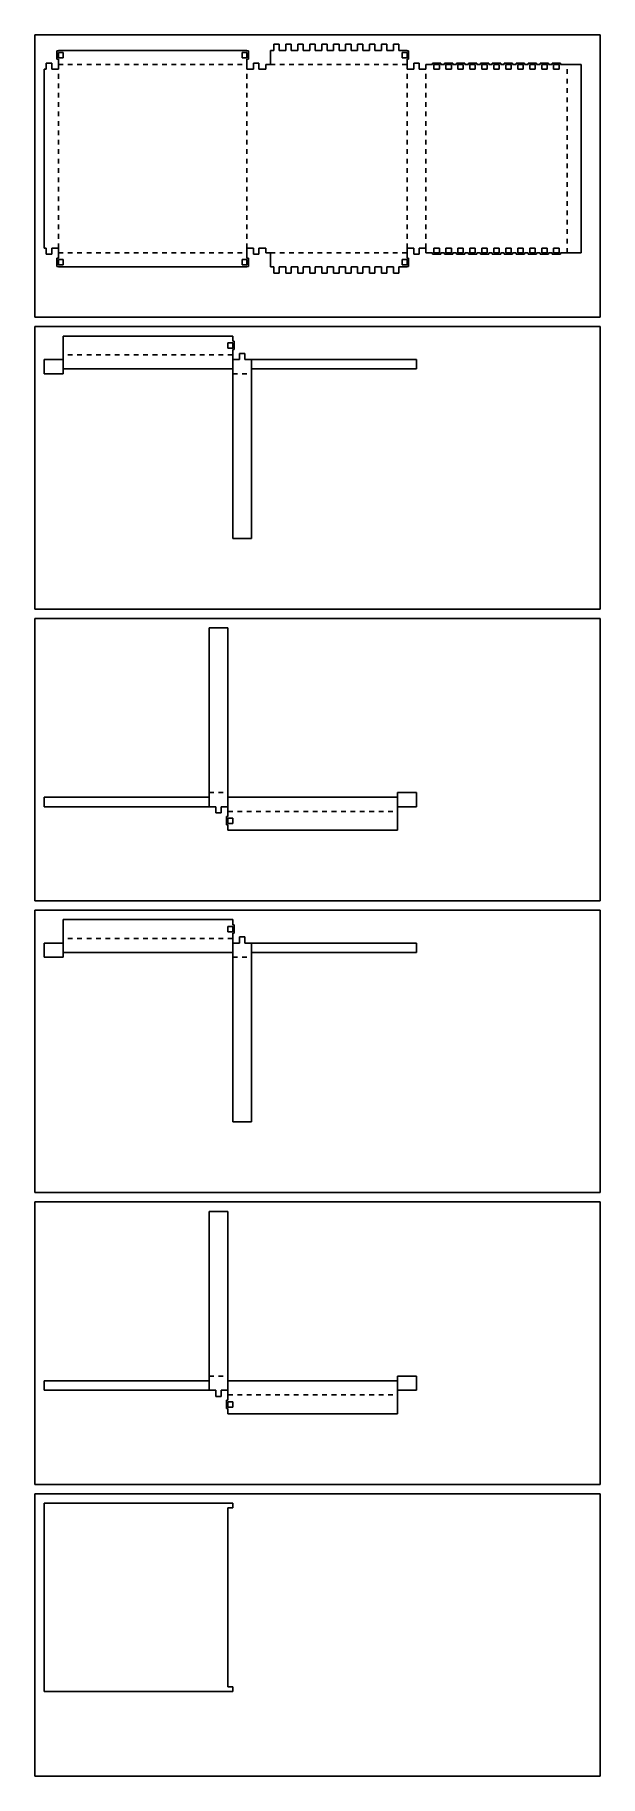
# Model space of a CAD drawing. Header units: metres. Extents: x 0 to 600, y -1550 to 300.
import ezdxf

# ---------------------------------------------------------------- set-up
doc = ezdxf.new("R2010")
doc.units = ezdxf.units.M

msp = doc.modelspace()

# ---------------------------------------------------------------- linework, layer by layer
at = {"layer": '1'}
for p, q in [((23.4125, 273.9675), (23.4125, 282.8575)), ((23.4125, 282.8575), (25, 282.8575)), ((25, 282.8575), (25, 283.4125)), ((25, 283.4125), (225, 283.4125)), ((25, 275.555), (25, 281.27)), ((25, 281.27), (30, 281.27)), ((30, 281.27), (30, 275.555)), ((220, 275.555), (220, 281.27)), ((220, 281.27), (225, 281.27)), ((225, 283.4125), (225, 282.8575)), ((225, 282.8575), (226.5875, 282.8575)), ((225, 281.27), (225, 275.555)), ((226.5875, 282.8575), (226.5875, 273.9675)), ((250, 268.4125), (250, 283.4125)), ((250, 283.4125), (253.6425, 283.4125)), ((253.6425, 283.4125), (253.6425, 290)), ((253.6425, 290), (259.3575, 290)), ((259.3575, 290), (259.3575, 283.4125)), ((259.3575, 283.4125), (266.3425, 283.4125)), ((266.3425, 283.4125), (266.3425, 290)), ((266.3425, 290), (272.0575, 290)), ((272.0575, 290), (272.0575, 283.4125)), ((272.0575, 283.4125), (279.0425, 283.4125)), ((279.0425, 283.4125), (279.0425, 290)), ((279.0425, 290), (284.7575, 290)), ((284.7575, 290), (284.7575, 283.4125)), ((284.7575, 283.4125), (291.7425, 283.4125)), ((291.7425, 283.4125), (291.7425, 290)), ((291.7425, 290), (297.4575, 290)), ((297.4575, 290), (297.4575, 283.4125)), ((297.4575, 283.4125), (304.4425, 283.4125)), ((304.4425, 283.4125), (304.4425, 290)), ((304.4425, 290), (310.1575, 290)), ((310.1575, 290), (310.1575, 283.4125)), ((310.1575, 283.4125), (317.1425, 283.4125)), ((317.1425, 283.4125), (317.1425, 290)), ((317.1425, 290), (322.8575, 290)), ((322.8575, 290), (322.8575, 283.4125)), ((322.8575, 283.4125), (329.8425, 283.4125)), ((329.8425, 283.4125), (329.8425, 290)), ((329.8425, 290), (335.5575, 290)), ((335.5575, 290), (335.5575, 283.4125)), ((335.5575, 283.4125), (342.5425, 283.4125)), ((342.5425, 283.4125), (342.5425, 290)), ((342.5425, 290), (348.2575, 290)), ((348.2575, 290), (348.2575, 283.4125)), ((348.2575, 283.4125), (355.2425, 283.4125)), ((355.2425, 283.4125), (355.2425, 290)), ((355.2425, 290), (360.9575, 290)), ((360.9575, 290), (360.9575, 283.4125)), ((360.9575, 283.4125), (367.9425, 283.4125)), ((367.9425, 283.4125), (367.9425, 290)), ((367.9425, 290), (373.6575, 290)), ((373.6575, 290), (373.6575, 283.4125)), ((373.6575, 283.4125), (380.6425, 283.4125)), ((380.6425, 283.4125), (380.6425, 290)), ((380.6425, 290), (386.3575, 290)), ((386.3575, 290), (386.3575, 283.4125)), ((386.3575, 283.4125), (395, 283.4125)), ((390, 275.555), (390, 281.27)), ((390, 281.27), (395, 281.27)), ((395, 283.4125), (395, 282.8575)), ((395, 282.8575), (396.5875, 282.8575)), ((395, 281.27), (395, 275.555)), ((396.5875, 282.8575), (396.5875, 273.9675)), ((10, 73.4125), (10, 263.4125)), ((10, 263.4125), (12.1425, 263.4125)), ((12.1425, 263.4125), (12.1425, 270)), ((12.1425, 270), (17.8575, 270)), ((17.8575, 270), (17.8575, 263.4125)), ((17.8575, 263.4125), (25, 263.4125)), ((25, 273.9675), (23.4125, 273.9675)), ((30, 275.555), (25, 275.555)), ((25, 263.4125), (25, 273.9675)), ((225, 275.555), (220, 275.555)), ((226.5875, 273.9675), (225, 273.9675)), ((225, 273.9675), (225, 263.4125)), ((225, 263.4125), (232.1425, 263.4125)), ((232.1425, 263.4125), (232.1425, 270)), ((232.1425, 270), (237.8575, 270)), ((237.8575, 270), (237.8575, 263.4125)), ((237.8575, 263.4125), (245, 263.4125)), ((245, 263.4125), (245, 268.4125)), ((245, 268.4125), (250, 268.4125)), ((395, 275.555), (390, 275.555)), ((396.5875, 273.9675), (395, 273.9675)), ((395, 273.9675), (395, 263.4125)), ((395, 263.4125), (402.1425, 263.4125)), ((402.1425, 263.4125), (402.1425, 270)), ((402.1425, 270), (407.8575, 270)), ((407.8575, 270), (407.8575, 263.4125)), ((407.8575, 263.4125), (415, 263.4125)), ((415, 263.4125), (415, 268.4125)), ((415, 268.4125), (422.055, 268.4125)), ((422.055, 268.4125), (422.055, 270)), ((422.055, 270), (430.945, 270)), ((423.6425, 268.4125), (429.3575, 268.4125)), ((423.6425, 263.4125), (423.6425, 268.4125)), ((429.3575, 263.4125), (423.6425, 263.4125)), ((429.3575, 268.4125), (429.3575, 263.4125)), ((430.945, 270), (430.945, 268.4125)), ((430.945, 268.4125), (434.755, 268.4125)), ((434.755, 268.4125), (434.755, 270)), ((434.755, 270), (443.645, 270)), ((436.3425, 268.4125), (442.0575, 268.4125)), ((436.3425, 263.4125), (436.3425, 268.4125)), ((442.0575, 263.4125), (436.3425, 263.4125)), ((442.0575, 268.4125), (442.0575, 263.4125)), ((443.645, 270), (443.645, 268.4125)), ((443.645, 268.4125), (447.455, 268.4125)), ((447.455, 268.4125), (447.455, 270)), ((447.455, 270), (456.345, 270)), ((449.0425, 268.4125), (454.7575, 268.4125)), ((449.0425, 263.4125), (449.0425, 268.4125)), ((454.7575, 263.4125), (449.0425, 263.4125)), ((454.7575, 268.4125), (454.7575, 263.4125)), ((456.345, 270), (456.345, 268.4125)), ((456.345, 268.4125), (460.155, 268.4125)), ((460.155, 268.4125), (460.155, 270)), ((460.155, 270), (469.045, 270)), ((461.7425, 268.4125), (467.4575, 268.4125)), ((461.7425, 263.4125), (461.7425, 268.4125)), ((467.4575, 263.4125), (461.7425, 263.4125)), ((467.4575, 268.4125), (467.4575, 263.4125)), ((469.045, 270), (469.045, 268.4125)), ((469.045, 268.4125), (472.855, 268.4125)), ((472.855, 268.4125), (472.855, 270)), ((472.855, 270), (481.745, 270)), ((474.4425, 268.4125), (480.1575, 268.4125)), ((474.4425, 263.4125), (474.4425, 268.4125)), ((480.1575, 263.4125), (474.4425, 263.4125)), ((480.1575, 268.4125), (480.1575, 263.4125)), ((481.745, 270), (481.745, 268.4125)), ((481.745, 268.4125), (485.555, 268.4125)), ((485.555, 268.4125), (485.555, 270)), ((485.555, 270), (494.445, 270)), ((487.1425, 268.4125), (492.8575, 268.4125)), ((487.1425, 263.4125), (487.1425, 268.4125)), ((492.8575, 263.4125), (487.1425, 263.4125)), ((492.8575, 268.4125), (492.8575, 263.4125)), ((494.445, 270), (494.445, 268.4125)), ((494.445, 268.4125), (498.255, 268.4125)), ((498.255, 268.4125), (498.255, 270)), ((498.255, 270), (507.145, 270)), ((499.8425, 268.4125), (505.5575, 268.4125)), ((499.8425, 263.4125), (499.8425, 268.4125)), ((505.5575, 263.4125), (499.8425, 263.4125)), ((505.5575, 268.4125), (505.5575, 263.4125)), ((507.145, 270), (507.145, 268.4125)), ((507.145, 268.4125), (510.955, 268.4125)), ((510.955, 268.4125), (510.955, 270)), ((510.955, 270), (519.845, 270)), ((512.5425, 268.4125), (518.2575, 268.4125)), ((512.5425, 263.4125), (512.5425, 268.4125)), ((518.2575, 263.4125), (512.5425, 263.4125)), ((518.2575, 268.4125), (518.2575, 263.4125)), ((519.845, 270), (519.845, 268.4125)), ((519.845, 268.4125), (523.655, 268.4125)), ((523.655, 268.4125), (523.655, 270)), ((523.655, 270), (532.545, 270)), ((525.2425, 268.4125), (530.9575, 268.4125)), ((525.2425, 263.4125), (525.2425, 268.4125)), ((530.9575, 263.4125), (525.2425, 263.4125)), ((530.9575, 268.4125), (530.9575, 263.4125)), ((532.545, 270), (532.545, 268.4125)), ((532.545, 268.4125), (536.355, 268.4125)), ((536.355, 268.4125), (536.355, 270)), ((536.355, 270), (545.245, 270)), ((537.9425, 268.4125), (543.6575, 268.4125)), ((537.9425, 263.4125), (537.9425, 268.4125)), ((543.6575, 263.4125), (537.9425, 263.4125)), ((543.6575, 268.4125), (543.6575, 263.4125)), ((545.245, 270), (545.245, 268.4125)), ((545.245, 268.4125), (549.055, 268.4125)), ((549.055, 268.4125), (549.055, 270)), ((549.055, 270), (557.945, 270)), ((550.6425, 268.4125), (556.3575, 268.4125)), ((550.6425, 263.4125), (550.6425, 268.4125)), ((556.3575, 263.4125), (550.6425, 263.4125)), ((556.3575, 268.4125), (556.3575, 263.4125)), ((557.945, 270), (557.945, 268.4125)), ((557.945, 268.4125), (580, 268.4125)), ((580, 268.4125), (580, 68.4125)), ((12.1425, 73.4125), (10, 73.4125)), ((12.1425, 66.825), (12.1425, 73.4125)), ((17.8575, 66.825), (12.1425, 66.825)), ((25, 73.4125), (17.8575, 73.4125)), ((17.8575, 73.4125), (17.8575, 66.825)), ((23.4125, 53.9675), (23.4125, 62.8575)), ((23.4125, 62.8575), (25, 62.8575)), ((25, 62.8575), (25, 73.4125)), ((25, 55.555), (25, 61.27)), ((25, 61.27), (30, 61.27)), ((30, 55.555), (25, 55.555)), ((30, 61.27), (30, 55.555)), ((220, 55.555), (220, 61.27)), ((220, 61.27), (225, 61.27)), ((225, 55.555), (220, 55.555)), ((232.1425, 73.4125), (225, 73.4125)), ((225, 73.4125), (225, 62.8575)), ((225, 62.8575), (226.5875, 62.8575)), ((225, 61.27), (225, 55.555)), ((226.5875, 62.8575), (226.5875, 53.9675)), ((232.1425, 66.825), (232.1425, 73.4125)), ((237.8575, 66.825), (232.1425, 66.825)), ((245, 73.4125), (237.8575, 73.4125)), ((237.8575, 73.4125), (237.8575, 66.825)), ((245, 68.4125), (245, 73.4125)), ((250, 68.4125), (245, 68.4125)), ((250, 53.4125), (250, 68.4125)), ((390, 55.555), (390, 61.27)), ((390, 61.27), (395, 61.27)), ((395, 55.555), (390, 55.555)), ((402.1425, 73.4125), (395, 73.4125)), ((395, 73.4125), (395, 62.8575)), ((395, 62.8575), (396.5875, 62.8575)), ((395, 61.27), (395, 55.555)), ((396.5875, 62.8575), (396.5875, 53.9675)), ((402.1425, 66.825), (402.1425, 73.4125)), ((407.8575, 66.825), (402.1425, 66.825)), ((415, 73.4125), (407.8575, 73.4125)), ((407.8575, 73.4125), (407.8575, 66.825)), ((415, 68.4125), (415, 73.4125)), ((422.055, 68.4125), (415, 68.4125)), ((422.055, 66.825), (422.055, 68.4125)), ((430.945, 66.825), (422.055, 66.825)), ((423.6425, 68.4125), (423.6425, 73.4125)), ((423.6425, 73.4125), (429.3575, 73.4125)), ((429.3575, 68.4125), (423.6425, 68.4125)), ((429.3575, 73.4125), (429.3575, 68.4125)), ((434.755, 68.4125), (430.945, 68.4125)), ((430.945, 68.4125), (430.945, 66.825)), ((434.755, 66.825), (434.755, 68.4125)), ((443.645, 66.825), (434.755, 66.825)), ((436.3425, 68.4125), (436.3425, 73.4125)), ((436.3425, 73.4125), (442.0575, 73.4125)), ((442.0575, 68.4125), (436.3425, 68.4125)), ((442.0575, 73.4125), (442.0575, 68.4125)), ((447.455, 68.4125), (443.645, 68.4125)), ((443.645, 68.4125), (443.645, 66.825)), ((447.455, 66.825), (447.455, 68.4125)), ((456.345, 66.825), (447.455, 66.825)), ((449.0425, 68.4125), (449.0425, 73.4125)), ((449.0425, 73.4125), (454.7575, 73.4125)), ((454.7575, 68.4125), (449.0425, 68.4125)), ((454.7575, 73.4125), (454.7575, 68.4125)), ((460.155, 68.4125), (456.345, 68.4125)), ((456.345, 68.4125), (456.345, 66.825)), ((460.155, 66.825), (460.155, 68.4125)), ((469.045, 66.825), (460.155, 66.825)), ((461.7425, 68.4125), (461.7425, 73.4125)), ((461.7425, 73.4125), (467.4575, 73.4125)), ((467.4575, 68.4125), (461.7425, 68.4125)), ((467.4575, 73.4125), (467.4575, 68.4125)), ((472.855, 68.4125), (469.045, 68.4125)), ((469.045, 68.4125), (469.045, 66.825)), ((472.855, 66.825), (472.855, 68.4125)), ((481.745, 66.825), (472.855, 66.825)), ((474.4425, 68.4125), (474.4425, 73.4125)), ((474.4425, 73.4125), (480.1575, 73.4125)), ((480.1575, 68.4125), (474.4425, 68.4125)), ((480.1575, 73.4125), (480.1575, 68.4125)), ((485.555, 68.4125), (481.745, 68.4125)), ((481.745, 68.4125), (481.745, 66.825)), ((485.555, 66.825), (485.555, 68.4125)), ((494.445, 66.825), (485.555, 66.825)), ((487.1425, 68.4125), (487.1425, 73.4125)), ((487.1425, 73.4125), (492.8575, 73.4125)), ((492.8575, 68.4125), (487.1425, 68.4125)), ((492.8575, 73.4125), (492.8575, 68.4125)), ((498.255, 68.4125), (494.445, 68.4125)), ((494.445, 68.4125), (494.445, 66.825)), ((498.255, 66.825), (498.255, 68.4125)), ((507.145, 66.825), (498.255, 66.825)), ((499.8425, 68.4125), (499.8425, 73.4125)), ((499.8425, 73.4125), (505.5575, 73.4125)), ((505.5575, 68.4125), (499.8425, 68.4125)), ((505.5575, 73.4125), (505.5575, 68.4125)), ((510.955, 68.4125), (507.145, 68.4125)), ((507.145, 68.4125), (507.145, 66.825)), ((510.955, 66.825), (510.955, 68.4125)), ((519.845, 66.825), (510.955, 66.825)), ((512.5425, 68.4125), (512.5425, 73.4125)), ((512.5425, 73.4125), (518.2575, 73.4125)), ((518.2575, 68.4125), (512.5425, 68.4125)), ((518.2575, 73.4125), (518.2575, 68.4125)), ((523.655, 68.4125), (519.845, 68.4125)), ((519.845, 68.4125), (519.845, 66.825)), ((523.655, 66.825), (523.655, 68.4125)), ((532.545, 66.825), (523.655, 66.825)), ((525.2425, 68.4125), (525.2425, 73.4125)), ((525.2425, 73.4125), (530.9575, 73.4125)), ((530.9575, 68.4125), (525.2425, 68.4125)), ((530.9575, 73.4125), (530.9575, 68.4125)), ((536.355, 68.4125), (532.545, 68.4125)), ((532.545, 68.4125), (532.545, 66.825)), ((536.355, 66.825), (536.355, 68.4125)), ((545.245, 66.825), (536.355, 66.825)), ((537.9425, 68.4125), (537.9425, 73.4125)), ((537.9425, 73.4125), (543.6575, 73.4125)), ((543.6575, 68.4125), (537.9425, 68.4125)), ((543.6575, 73.4125), (543.6575, 68.4125)), ((549.055, 68.4125), (545.245, 68.4125)), ((545.245, 68.4125), (545.245, 66.825)), ((549.055, 66.825), (549.055, 68.4125)), ((557.945, 66.825), (549.055, 66.825)), ((550.6425, 68.4125), (550.6425, 73.4125)), ((550.6425, 73.4125), (556.3575, 73.4125)), ((556.3575, 68.4125), (550.6425, 68.4125)), ((556.3575, 73.4125), (556.3575, 68.4125)), ((580, 68.4125), (557.945, 68.4125)), ((557.945, 68.4125), (557.945, 66.825)), ((25, 53.9675), (23.4125, 53.9675)), ((25, 53.4125), (25, 53.9675)), ((225, 53.4125), (25, 53.4125)), ((226.5875, 53.9675), (225, 53.9675)), ((225, 53.9675), (225, 53.4125)), ((253.6425, 53.4125), (250, 53.4125)), ((253.6425, 46.825), (253.6425, 53.4125)), ((259.3575, 46.825), (253.6425, 46.825)), ((266.3425, 53.4125), (259.3575, 53.4125)), ((259.3575, 53.4125), (259.3575, 46.825)), ((266.3425, 46.825), (266.3425, 53.4125)), ((272.0575, 46.825), (266.3425, 46.825)), ((279.0425, 53.4125), (272.0575, 53.4125)), ((272.0575, 53.4125), (272.0575, 46.825)), ((279.0425, 46.825), (279.0425, 53.4125)), ((284.7575, 46.825), (279.0425, 46.825)), ((291.7425, 53.4125), (284.7575, 53.4125)), ((284.7575, 53.4125), (284.7575, 46.825)), ((291.7425, 46.825), (291.7425, 53.4125)), ((297.4575, 46.825), (291.7425, 46.825)), ((304.4425, 53.4125), (297.4575, 53.4125)), ((297.4575, 53.4125), (297.4575, 46.825)), ((304.4425, 46.825), (304.4425, 53.4125)), ((310.1575, 46.825), (304.4425, 46.825)), ((317.1425, 53.4125), (310.1575, 53.4125)), ((310.1575, 53.4125), (310.1575, 46.825)), ((317.1425, 46.825), (317.1425, 53.4125)), ((322.8575, 46.825), (317.1425, 46.825)), ((329.8425, 53.4125), (322.8575, 53.4125)), ((322.8575, 53.4125), (322.8575, 46.825)), ((329.8425, 46.825), (329.8425, 53.4125)), ((335.5575, 46.825), (329.8425, 46.825)), ((342.5425, 53.4125), (335.5575, 53.4125)), ((335.5575, 53.4125), (335.5575, 46.825)), ((342.5425, 46.825), (342.5425, 53.4125)), ((348.2575, 46.825), (342.5425, 46.825)), ((355.2425, 53.4125), (348.2575, 53.4125)), ((348.2575, 53.4125), (348.2575, 46.825)), ((355.2425, 46.825), (355.2425, 53.4125)), ((360.9575, 46.825), (355.2425, 46.825)), ((367.9425, 53.4125), (360.9575, 53.4125)), ((360.9575, 53.4125), (360.9575, 46.825)), ((367.9425, 46.825), (367.9425, 53.4125)), ((373.6575, 46.825), (367.9425, 46.825)), ((380.6425, 53.4125), (373.6575, 53.4125)), ((373.6575, 53.4125), (373.6575, 46.825)), ((380.6425, 46.825), (380.6425, 53.4125)), ((386.3575, 46.825), (380.6425, 46.825)), ((395, 53.4125), (386.3575, 53.4125)), ((386.3575, 53.4125), (386.3575, 46.825)), ((396.5875, 53.9675), (395, 53.9675)), ((395, 53.9675), (395, 53.4125))]:
    msp.add_line(p, q, dxfattribs=at)
at = {"layer": '2'}
for p, q in [((10, -1460), (10, -1260)), ((10, -1260), (210, -1260)), ((210, -1265), (205, -1265)), ((205, -1265), (205, -1455)), ((210, -1260), (210, -1265)), ((210, -1460), (10, -1460)), ((205, -1455), (210, -1455)), ((210, -1455), (210, -1460))]:
    msp.add_line(p, q, dxfattribs=at)
at = {"layer": '3'}
for p, q in [((30, -45), (30, -20)), ((30, -20), (210, -20)), ((205, -32.8575), (205, -27.1425)), ((205, -27.1425), (210, -27.1425)), ((210, -32.8575), (205, -32.8575)), ((210, -20), (210, -25.555)), ((210, -25.555), (211.5875, -25.555)), ((210, -27.1425), (210, -32.8575)), ((211.5875, -34.445), (210, -34.445)), ((210, -34.445), (210, -45)), ((211.5875, -25.555), (211.5875, -34.445)), ((10, -60), (10, -45)), ((10, -45), (30, -45)), ((210, -55), (30, -55)), ((30, -55), (30, -60)), ((210, -45), (217.1425, -45)), ((210, -235), (210, -55)), ((217.1425, -45), (217.1425, -38.4125)), ((217.1425, -38.4125), (222.8575, -38.4125)), ((222.8575, -38.4125), (222.8575, -45)), ((222.8575, -45), (405, -45)), ((405, -55), (230, -55)), ((230, -55), (230, -235)), ((405, -45), (405, -55)), ((30, -60), (10, -60)), ((230, -235), (210, -235))]:
    msp.add_line(p, q, dxfattribs=at)
at = {"layer": '4'}
for p, q in [((185, -510), (185, -330)), ((185, -330), (205, -330)), ((205, -330), (205, -510)), ((10, -520), (10, -510)), ((10, -510), (185, -510)), ((205, -510), (385, -510)), ((385, -510), (385, -505)), ((385, -505), (405, -505)), ((405, -505), (405, -520)), ((192.1425, -520), (10, -520)), ((192.1425, -526.5875), (192.1425, -520)), ((197.8575, -526.5875), (192.1425, -526.5875)), ((205, -520), (197.8575, -520)), ((197.8575, -520), (197.8575, -526.5875)), ((203.4125, -539.445), (203.4125, -530.555)), ((203.4125, -530.555), (205, -530.555)), ((205, -530.555), (205, -520)), ((205, -537.8575), (205, -532.1425)), ((205, -532.1425), (210, -532.1425)), ((210, -532.1425), (210, -537.8575)), ((405, -520), (385, -520)), ((385, -520), (385, -545)), ((205, -539.445), (203.4125, -539.445)), ((210, -537.8575), (205, -537.8575)), ((205, -545), (205, -539.445)), ((385, -545), (205, -545))]:
    msp.add_line(p, q, dxfattribs=at)
at = {"layer": '5'}
for p, q in [((30, -665), (30, -640)), ((30, -640), (210, -640)), ((205, -652.8575), (205, -647.1425)), ((205, -647.1425), (210, -647.1425)), ((210, -640), (210, -645.555)), ((210, -645.555), (211.5875, -645.555)), ((210, -647.1425), (210, -652.8575)), ((211.5875, -645.555), (211.5875, -654.445)), ((10, -680), (10, -665)), ((10, -665), (30, -665)), ((210, -652.8575), (205, -652.8575)), ((211.5875, -654.445), (210, -654.445)), ((210, -654.445), (210, -665)), ((210, -665), (217.1425, -665)), ((217.1425, -665), (217.1425, -658.4125)), ((217.1425, -658.4125), (222.8575, -658.4125)), ((222.8575, -658.4125), (222.8575, -665)), ((222.8575, -665), (405, -665)), ((405, -665), (405, -675)), ((30, -680), (10, -680)), ((210, -675), (30, -675)), ((30, -675), (30, -680)), ((210, -855), (210, -675)), ((405, -675), (230, -675)), ((230, -675), (230, -855)), ((230, -855), (210, -855))]:
    msp.add_line(p, q, dxfattribs=at)
at = {"layer": '6'}
for p, q in [((185, -1130), (185, -950)), ((185, -950), (205, -950)), ((205, -950), (205, -1130)), ((385, -1130), (385, -1125)), ((385, -1125), (405, -1125)), ((405, -1125), (405, -1140)), ((10, -1140), (10, -1130)), ((10, -1130), (185, -1130)), ((192.1425, -1140), (10, -1140)), ((192.1425, -1146.5875), (192.1425, -1140)), ((197.8575, -1146.5875), (192.1425, -1146.5875)), ((205, -1140), (197.8575, -1140)), ((197.8575, -1140), (197.8575, -1146.5875)), ((205, -1130), (385, -1130)), ((205, -1150.555), (205, -1140)), ((405, -1140), (385, -1140)), ((385, -1140), (385, -1165)), ((203.4125, -1159.445), (203.4125, -1150.555)), ((203.4125, -1150.555), (205, -1150.555)), ((205, -1159.445), (203.4125, -1159.445)), ((205, -1157.8575), (205, -1152.1425)), ((205, -1152.1425), (210, -1152.1425)), ((210, -1157.8575), (205, -1157.8575)), ((205, -1165), (205, -1159.445)), ((385, -1165), (205, -1165)), ((210, -1152.1425), (210, -1157.8575))]:
    msp.add_line(p, q, dxfattribs=at)
at = {"layer": 'fold-line'}
for p, q in [((25, 268.4125), (30, 268.4125)), ((35, 268.4125), (40, 268.4125)), ((45, 268.4125), (50, 268.4125)), ((55, 268.4125), (60, 268.4125)), ((65, 268.4125), (70, 268.4125)), ((75, 268.4125), (80, 268.4125)), ((85, 268.4125), (90, 268.4125)), ((95, 268.4125), (100, 268.4125)), ((105, 268.4125), (110, 268.4125)), ((115, 268.4125), (120, 268.4125)), ((125, 268.4125), (130, 268.4125)), ((135, 268.4125), (140, 268.4125)), ((145, 268.4125), (150, 268.4125)), ((155, 268.4125), (160, 268.4125)), ((165, 268.4125), (170, 268.4125)), ((175, 268.4125), (180, 268.4125)), ((185, 268.4125), (190, 268.4125)), ((195, 268.4125), (200, 268.4125)), ((205, 268.4125), (210, 268.4125)), ((215, 268.4125), (220, 268.4125)), ((250, 268.4125), (255, 268.4125)), ((260, 268.4125), (265, 268.4125)), ((270, 268.4125), (275, 268.4125)), ((280, 268.4125), (285, 268.4125)), ((290, 268.4125), (295, 268.4125)), ((300, 268.4125), (305, 268.4125)), ((310, 268.4125), (315, 268.4125)), ((320, 268.4125), (325, 268.4125)), ((330, 268.4125), (335, 268.4125)), ((340, 268.4125), (345, 268.4125)), ((350, 268.4125), (355, 268.4125)), ((360, 268.4125), (365, 268.4125)), ((370, 268.4125), (375, 268.4125)), ((380, 268.4125), (385, 268.4125)), ((390, 268.4125), (395, 268.4125)), ((565, 258.4125), (565, 263.4125)), ((25, 253.4125), (25, 258.4125)), ((25, 243.4125), (25, 248.4125)), ((225, 253.4125), (225, 258.4125)), ((225, 243.4125), (225, 248.4125)), ((395, 253.4125), (395, 258.4125)), ((395, 243.4125), (395, 248.4125)), ((415, 253.4125), (415, 258.4125)), ((415, 243.4125), (415, 248.4125)), ((565, 248.4125), (565, 253.4125)), ((565, 238.4125), (565, 243.4125)), ((25, 233.4125), (25, 238.4125)), ((25, 223.4125), (25, 228.4125)), ((225, 233.4125), (225, 238.4125)), ((225, 223.4125), (225, 228.4125)), ((395, 233.4125), (395, 238.4125)), ((395, 223.4125), (395, 228.4125)), ((415, 233.4125), (415, 238.4125)), ((415, 223.4125), (415, 228.4125)), ((565, 228.4125), (565, 233.4125)), ((565, 218.4125), (565, 223.4125)), ((25, 213.4125), (25, 218.4125)), ((25, 203.4125), (25, 208.4125)), ((225, 213.4125), (225, 218.4125)), ((225, 203.4125), (225, 208.4125)), ((395, 213.4125), (395, 218.4125)), ((395, 203.4125), (395, 208.4125)), ((415, 213.4125), (415, 218.4125)), ((415, 203.4125), (415, 208.4125)), ((565, 208.4125), (565, 213.4125)), ((25, 193.4125), (25, 198.4125)), ((25, 183.4125), (25, 188.4125)), ((225, 193.4125), (225, 198.4125)), ((225, 183.4125), (225, 188.4125)), ((395, 193.4125), (395, 198.4125)), ((395, 183.4125), (395, 188.4125)), ((415, 193.4125), (415, 198.4125)), ((415, 183.4125), (415, 188.4125)), ((565, 198.4125), (565, 203.4125)), ((565, 188.4125), (565, 193.4125)), ((25, 173.4125), (25, 178.4125)), ((25, 163.4125), (25, 168.4125)), ((225, 173.4125), (225, 178.4125)), ((225, 163.4125), (225, 168.4125)), ((395, 173.4125), (395, 178.4125)), ((395, 163.4125), (395, 168.4125)), ((415, 173.4125), (415, 178.4125)), ((415, 163.4125), (415, 168.4125)), ((565, 178.4125), (565, 183.4125)), ((565, 168.4125), (565, 173.4125)), ((25, 153.4125), (25, 158.4125)), ((25, 143.4125), (25, 148.4125)), ((225, 153.4125), (225, 158.4125)), ((225, 143.4125), (225, 148.4125)), ((395, 153.4125), (395, 158.4125)), ((395, 143.4125), (395, 148.4125)), ((415, 153.4125), (415, 158.4125)), ((415, 143.4125), (415, 148.4125)), ((565, 158.4125), (565, 163.4125)), ((565, 148.4125), (565, 153.4125)), ((25, 133.4125), (25, 138.4125)), ((225, 133.4125), (225, 138.4125)), ((395, 133.4125), (395, 138.4125)), ((415, 133.4125), (415, 138.4125)), ((565, 138.4125), (565, 143.4125)), ((565, 128.4125), (565, 133.4125)), ((25, 123.4125), (25, 128.4125)), ((25, 113.4125), (25, 118.4125)), ((225, 123.4125), (225, 128.4125)), ((225, 113.4125), (225, 118.4125)), ((395, 123.4125), (395, 128.4125)), ((395, 113.4125), (395, 118.4125)), ((415, 123.4125), (415, 128.4125)), ((415, 113.4125), (415, 118.4125)), ((565, 118.4125), (565, 123.4125)), ((565, 108.4125), (565, 113.4125)), ((25, 103.4125), (25, 108.4125)), ((25, 93.4125), (25, 98.4125)), ((225, 103.4125), (225, 108.4125)), ((225, 93.4125), (225, 98.4125)), ((395, 103.4125), (395, 108.4125)), ((395, 93.4125), (395, 98.4125)), ((415, 103.4125), (415, 108.4125)), ((415, 93.4125), (415, 98.4125)), ((565, 98.4125), (565, 103.4125)), ((565, 88.4125), (565, 93.4125)), ((25, 83.4125), (25, 88.4125)), ((25, 73.4125), (25, 78.4125)), ((225, 83.4125), (225, 88.4125)), ((225, 73.4125), (225, 78.4125)), ((395, 83.4125), (395, 88.4125)), ((395, 73.4125), (395, 78.4125)), ((415, 83.4125), (415, 88.4125)), ((415, 73.4125), (415, 78.4125)), ((565, 78.4125), (565, 83.4125)), ((25, 68.4125), (30, 68.4125)), ((35, 68.4125), (40, 68.4125)), ((45, 68.4125), (50, 68.4125)), ((55, 68.4125), (60, 68.4125)), ((65, 68.4125), (70, 68.4125)), ((75, 68.4125), (80, 68.4125)), ((85, 68.4125), (90, 68.4125)), ((95, 68.4125), (100, 68.4125)), ((105, 68.4125), (110, 68.4125)), ((115, 68.4125), (120, 68.4125)), ((125, 68.4125), (130, 68.4125)), ((135, 68.4125), (140, 68.4125)), ((145, 68.4125), (150, 68.4125)), ((155, 68.4125), (160, 68.4125)), ((165, 68.4125), (170, 68.4125)), ((175, 68.4125), (180, 68.4125)), ((185, 68.4125), (190, 68.4125)), ((195, 68.4125), (200, 68.4125)), ((205, 68.4125), (210, 68.4125)), ((215, 68.4125), (220, 68.4125)), ((250, 68.4125), (255, 68.4125)), ((260, 68.4125), (265, 68.4125)), ((270, 68.4125), (275, 68.4125)), ((280, 68.4125), (285, 68.4125)), ((290, 68.4125), (295, 68.4125)), ((300, 68.4125), (305, 68.4125)), ((310, 68.4125), (315, 68.4125)), ((320, 68.4125), (325, 68.4125)), ((330, 68.4125), (335, 68.4125)), ((340, 68.4125), (345, 68.4125)), ((350, 68.4125), (355, 68.4125)), ((360, 68.4125), (365, 68.4125)), ((370, 68.4125), (375, 68.4125)), ((380, 68.4125), (385, 68.4125)), ((390, 68.4125), (395, 68.4125)), ((565, 68.4125), (565, 73.4125)), ((30, -55), (30, -45)), ((40, -40), (35, -40)), ((50, -40), (45, -40)), ((60, -40), (55, -40)), ((70, -40), (65, -40)), ((80, -40), (75, -40)), ((90, -40), (85, -40)), ((100, -40), (95, -40)), ((110, -40), (105, -40)), ((120, -40), (115, -40)), ((130, -40), (125, -40)), ((140, -40), (135, -40)), ((150, -40), (145, -40)), ((160, -40), (155, -40)), ((170, -40), (165, -40)), ((180, -40), (175, -40)), ((190, -40), (185, -40)), ((200, -40), (195, -40)), ((210, -40), (205, -40)), ((210, -55), (210, -45)), ((230, -55), (230, -45)), ((210, -60), (215, -60)), ((220, -60), (225, -60)), ((185, -505), (190, -505)), ((185, -510), (185, -520)), ((195, -505), (200, -505)), ((205, -510), (205, -520)), ((385, -510), (385, -520)), ((205, -525), (210, -525)), ((215, -525), (220, -525)), ((225, -525), (230, -525)), ((235, -525), (240, -525)), ((245, -525), (250, -525)), ((255, -525), (260, -525)), ((265, -525), (270, -525)), ((275, -525), (280, -525)), ((285, -525), (290, -525)), ((295, -525), (300, -525)), ((305, -525), (310, -525)), ((315, -525), (320, -525)), ((325, -525), (330, -525)), ((335, -525), (340, -525)), ((345, -525), (350, -525)), ((355, -525), (360, -525)), ((365, -525), (370, -525)), ((375, -525), (380, -525)), ((30, -665), (30, -675)), ((40, -660), (35, -660)), ((50, -660), (45, -660)), ((60, -660), (55, -660)), ((70, -660), (65, -660)), ((80, -660), (75, -660)), ((90, -660), (85, -660)), ((100, -660), (95, -660)), ((110, -660), (105, -660)), ((120, -660), (115, -660)), ((130, -660), (125, -660)), ((140, -660), (135, -660)), ((150, -660), (145, -660)), ((160, -660), (155, -660)), ((170, -660), (165, -660)), ((180, -660), (175, -660)), ((190, -660), (185, -660)), ((200, -660), (195, -660)), ((210, -660), (205, -660)), ((210, -665), (210, -675)), ((230, -665), (230, -675)), ((210, -680), (215, -680)), ((220, -680), (225, -680)), ((185, -1125), (190, -1125)), ((195, -1125), (200, -1125)), ((185, -1140), (185, -1130)), ((205, -1140), (205, -1130)), ((205, -1145), (210, -1145)), ((215, -1145), (220, -1145)), ((225, -1145), (230, -1145)), ((235, -1145), (240, -1145)), ((245, -1145), (250, -1145)), ((255, -1145), (260, -1145)), ((265, -1145), (270, -1145)), ((275, -1145), (280, -1145)), ((285, -1145), (290, -1145)), ((295, -1145), (300, -1145)), ((305, -1145), (310, -1145)), ((315, -1145), (320, -1145)), ((325, -1145), (330, -1145)), ((335, -1145), (340, -1145)), ((345, -1145), (350, -1145)), ((355, -1145), (360, -1145)), ((365, -1145), (370, -1145)), ((375, -1145), (380, -1145)), ((385, -1140), (385, -1130))]:
    msp.add_line(p, q, dxfattribs=at)
at = {"layer": 'sheet_boundary'}
for p, q in [((0, 300), (600, 300)), ((0, 0), (0, 300)), ((600, 300), (600, 0)), ((600, 0), (0, 0))]:
    msp.add_line(p, q, dxfattribs=at)
at = {"layer": 'sheet_boundary_2'}
for p, q in [((0, -10), (600, -10)), ((0, -310), (0, -10)), ((600, -10), (600, -310)), ((600, -310), (0, -310))]:
    msp.add_line(p, q, dxfattribs=at)
at = {"layer": 'sheet_boundary_3'}
for p, q in [((0, -320), (600, -320)), ((0, -620), (0, -320)), ((600, -320), (600, -620)), ((600, -620), (0, -620))]:
    msp.add_line(p, q, dxfattribs=at)
at = {"layer": 'sheet_boundary_4'}
for p, q in [((0, -630), (600, -630)), ((0, -930), (0, -630)), ((600, -630), (600, -930)), ((600, -930), (0, -930))]:
    msp.add_line(p, q, dxfattribs=at)
at = {"layer": 'sheet_boundary_5'}
for p, q in [((0, -940), (600, -940)), ((0, -1240), (0, -940)), ((600, -940), (600, -1240)), ((600, -1240), (0, -1240))]:
    msp.add_line(p, q, dxfattribs=at)
at = {"layer": 'sheet_boundary_6'}
for p, q in [((0, -1250), (600, -1250)), ((0, -1550), (0, -1250)), ((600, -1250), (600, -1550)), ((600, -1550), (0, -1550))]:
    msp.add_line(p, q, dxfattribs=at)

doc.saveas('drawing.dxf')
